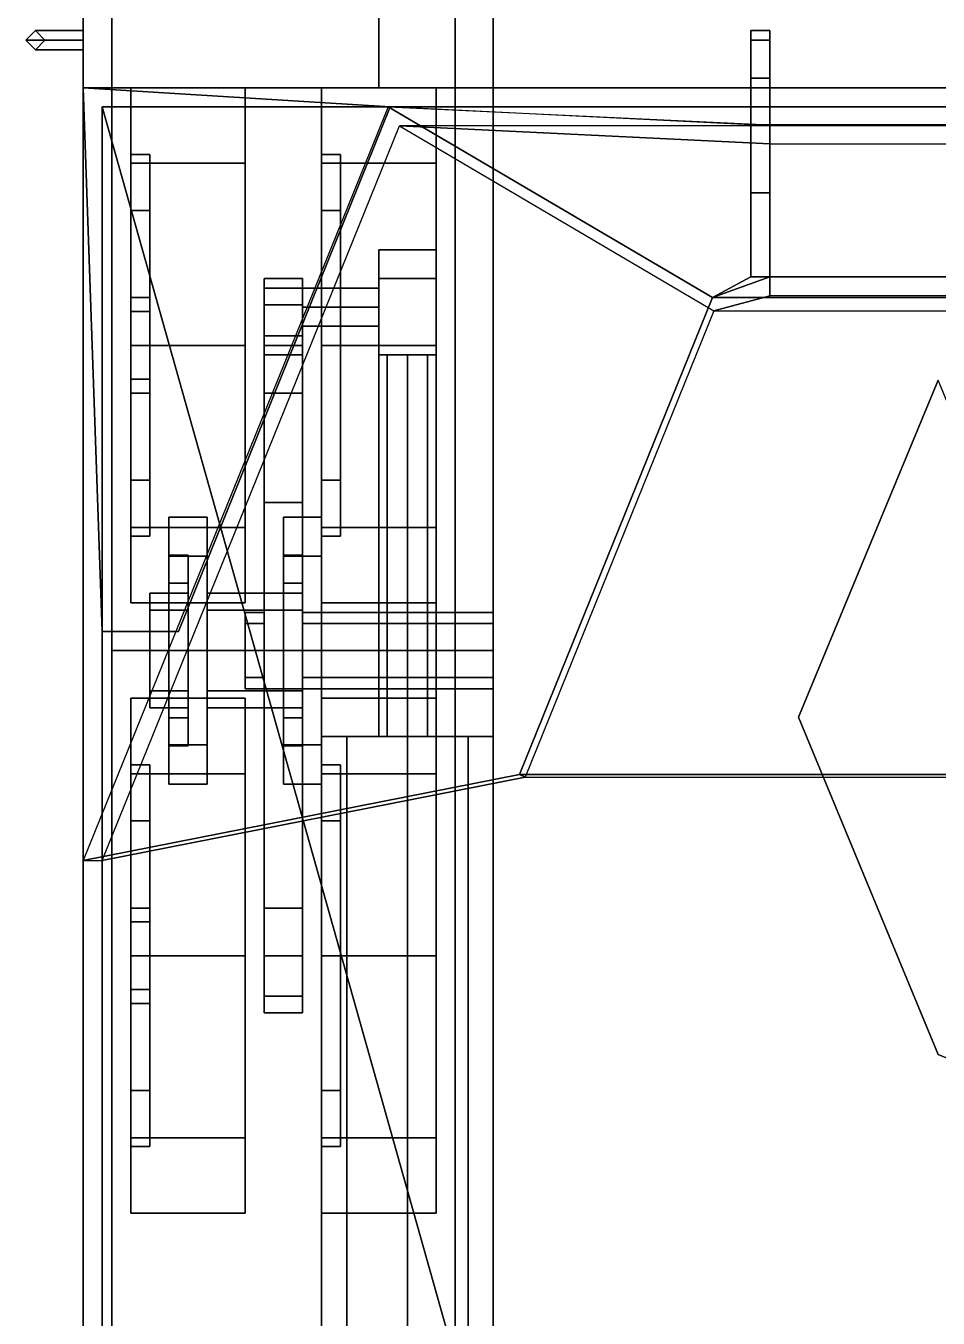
# Model space of a CAD drawing. Header units: millimetres. Extents: x -1.3 to 1.3, y -3.1 to 16.4.
# Drawn here: x -1.31 to -0.354, y -1.07 to 0.285 of the extents above; entities that cross this region are included whole.
import ezdxf

# ---------------------------------------------------------------- set-up
doc = ezdxf.new("R2010")
doc.units = ezdxf.units.MM
for name, color, linetype in [('fenders', 6, 'Continuous'), ('internals', 3, 'Continuous'), ('suspension', 5, 'Continuous'), ('tracks', 3, 'Continuous'), ('turret', 2, 'Continuous'), ('wheels', 2, 'Continuous')]:
    doc.layers.add(name, color=color, linetype=linetype)

msp = doc.modelspace()

# ---------------------------------------------------------------- linework, layer by layer
for points in [[(-0.82, 2.59, 0.45), (-0.82, -2.5, 0.45), (-0.82, 2.9449, 1.07), (-0.82, 3.07, 0.75)], [(-0.82, -2.5, 0.45), (-0.82, -2.5, 0.45), (-0.82, 0.22, 1.07), (-0.82, 2.9449, 1.07)], [(0.82, 2.59, 0.45), (0.82, -2.5, 0.45), (-0.82, -2.5, 0.45), (-0.82, 2.59, 0.45)], [(-0.94, 0.22, 2.24), (-0.94, 0.84, 2.24), (-0.94, 0.95, 1.63), (-0.94, 0.22, 1.12)], [(-0.94, 0.22, 1.07), (-0.94, 0.95, 1.63), (-0.94, 0.95, 1.07), (-0.94, 0.22, 1.07)], [(-0.94, 0.22, 1.12), (-0.94, 0.95, 1.63), (-0.94, 0.22, 1.07), (-0.94, 0.22, 1.12)], [(0.94, 0.22, 2.24), (0.94, 0.84, 2.24), (-0.94, 0.84, 2.24), (-0.94, 0.22, 2.24)], [(-1.31, 0.27, 2), (-1.3, 0.28, 1.99), (-1.3, 0.28, 1.82), (-1.31, 0.27, 1.81)], [(-1.25, 0.28, 1.82), (-1.25, 0.27, 1.81), (-1.31, 0.27, 1.81), (-1.3, 0.28, 1.82)], [(-1.25, 0.27, 2), (-1.25, 0.28, 1.99), (-1.3, 0.28, 1.99), (-1.31, 0.27, 2)], [(-1.3, 0.28, 1.99), (-1.29, 0.27, 1.98), (-1.29, 0.27, 1.83), (-1.3, 0.28, 1.82)], [(-1.25, 0.27, 1.83), (-1.25, 0.28, 1.82), (-1.3, 0.28, 1.82), (-1.29, 0.27, 1.83)], [(-1.25, 0.28, 1.99), (-1.25, 0.27, 1.98), (-1.29, 0.27, 1.98), (-1.3, 0.28, 1.99)], [(-1.3, 0.26, 1.99), (-1.31, 0.27, 2), (-1.31, 0.27, 1.81), (-1.3, 0.26, 1.82)], [(-1.25, 0.27, 1.81), (-1.25, 0.26, 1.82), (-1.3, 0.26, 1.82), (-1.31, 0.27, 1.81)], [(-1.25, 0.26, 1.99), (-1.25, 0.27, 2), (-1.31, 0.27, 2), (-1.3, 0.26, 1.99)], [(-1.29, 0.27, 1.98), (-1.3, 0.26, 1.99), (-1.3, 0.26, 1.82), (-1.29, 0.27, 1.83)], [(-1.25, 0.26, 1.82), (-1.25, 0.27, 1.83), (-1.29, 0.27, 1.83), (-1.3, 0.26, 1.82)], [(-1.25, 0.27, 1.98), (-1.25, 0.26, 1.99), (-1.3, 0.26, 1.99), (-1.29, 0.27, 1.98)], [(-1.25, 0.22, 2.24), (-0.94, 0.22, 2.24), (-0.94, 0.22, 1.12), (-1.25, 0.22, 1.12)], [(-1.25, -3.05, 1.72), (-1.25, -1.75, 1.72), (-1.25, 0.22, 1.12), (-1.25, -3.05, 1.12)], [(-1.25, -1.75, 2.24), (-1.25, 0.22, 2.24), (-1.25, 0.22, 1.12), (-1.25, -1.75, 1.72)], [(-0.82, -2.5, 0.45), (-0.82, -3.05, 1.01), (-0.82, 0.22, 1.12), (-0.82, 0.22, 1.07)], [(-0.82, -3.05, 1.01), (-0.82, -3.05, 1.12), (-0.82, 0.22, 1.12)]]:
    msp.add_3dface(points)
at = {"layer": 'fenders'}
for points in [[(-0.94, 0.22, 1.07), (-0.94, 0.95, 1.07), (-1.25, 3.03, 1.07), (-1.25, 0.22, 1.07)], [(-1.25, 0.22, 1.07), (-1.25, 3.03, 1.07), (-1.25, 3.03, 1.05), (-1.25, 0.22, 1.05)], [(-0.94, 0.22, 1.12), (-0.94, 0.22, 1.07), (-1.25, 0.22, 1.07), (-1.25, 0.22, 1.12)]]:
    msp.add_3dface(points, dxfattribs=at)
at = {"layer": 'internals'}
for points in [[(-1.25, 0.22, 2.24), (-1.25, -1.75, 2.24), (-1.23, -1.75, 2.24), (-1.23, -0.35, 2.24)], [(-1.25, 0.22, 2.24), (-1.23, -0.35, 2.24), (-1.15, -0.35, 2.24), (-0.9281, 0.2, 2.24)], [(-1.25, 0.22, 2.24), (-0.9281, 0.2, 2.24), (0.9281, 0.2, 2.24), (1.25, 0.22, 2.24)], [(1.23, 0.2, 1.13), (-1.23, 0.2, 1.13), (-0.63, -1.93, 1.13), (0.63, -1.93, 1.13)], [(1.23, 0.2, 2.22), (-1.23, 0.2, 2.22), (-1.23, 0.2, 1.13), (1.23, 0.2, 1.13)], [(-1.23, -1.93, 1.13), (-1.23, 0.2, 1.13), (-1.23, -1.75, 1.72), (-1.23, -1.93, 1.66)], [(-1.23, 0.2, 1.13), (-1.23, 0.2, 2.22), (-1.23, -0.35, 2.22), (-1.23, -1.75, 1.72)], [(-1.23, 0.2, 1.13), (-1.23, 0.2, 1.13), (-1.23, -1.93, 1.13), (-0.63, -1.93, 1.13)], [(-1.15, -0.35, 2.24), (-1.15, -0.35, 2.22), (-0.9281, 0.2, 2.22), (-0.9281, 0.2, 2.24)], [(-0.9281, 0.2, 2.24), (-0.9281, 0.2, 2.22), (0.9281, 0.2, 2.22), (0.9281, 0.2, 2.24)], [(-1.23, -1.75, 2.24), (-1.23, -1.75, 1.72), (-1.23, -0.35, 2.22), (-1.23, -0.35, 2.24)], [(-1.23, -0.35, 2.24), (-1.23, -0.35, 2.22), (-1.15, -0.35, 2.22), (-1.15, -0.35, 2.24)]]:
    msp.add_3dface(points, dxfattribs=at)
at = {"layer": 'suspension'}
for points in [[(-0.94, 0.05, 0.76), (-0.94, 0.02, 0.78), (-0.88, 0.02, 0.78), (-0.88, 0.05, 0.76)], [(-0.94, 0.05, 0.76), (-0.94, 0.05, 0.72), (-0.94, 0.02, 0.69), (-0.94, 0.02, 0.78)], [(-0.94, 0.05, 0.72), (-0.94, 0.05, 0.76), (-0.88, 0.05, 0.76), (-0.88, 0.05, 0.72)], [(-0.94, 0.02, 0.69), (-0.94, 0.05, 0.72), (-0.88, 0.05, 0.72), (-0.88, 0.02, 0.69)], [(-0.88, 0.02, 0.78), (-0.88, 0.02, 0.69), (-0.88, 0.05, 0.72), (-0.88, 0.05, 0.76)], [(-1.06, -0.41, 0.54), (-1.06, -0.06, 0.54), (-1.06, 0.02, 0.47), (-1.06, -0.2147, 0.47)], [(-1.06, 0.02, 0.77), (-1.06, 0.02, 0.47), (-1.06, -0.04, 0.69), (-1.06, -0.04, 0.77)], [(-1.06, 0.02, 0.47), (-1.06, 0.02, 0.77), (-1.02, 0.02, 0.77), (-1.02, 0.02, 0.47)], [(-1.06, -0.2147, 0.47), (-1.06, 0.02, 0.47), (-1.02, 0.02, 0.47), (-1.02, -0.2147, 0.47)], [(-1.06, 0.02, 0.77), (-1.06, -0.04, 0.77), (-1.02, -0.04, 0.77), (-1.02, 0.02, 0.77)], [(-1.02, -0.2147, 0.47), (-1.02, 0.02, 0.47), (-1.02, -0.06, 0.54), (-1.02, -0.41, 0.54)], [(-1.02, -0.06, 0.54), (-1.02, -0.06, 0.54), (-1.02, 0.02, 0.47), (-1.02, -0.04, 0.69)], [(-1.02, -0.04, 0.77), (-1.02, -0.04, 0.69), (-1.02, 0.02, 0.47), (-1.02, 0.02, 0.77)], [(-0.94, -0.05, 0.69), (-0.94, 0.02, 0.69), (-0.88, 0.02, 0.69), (-0.88, -0.05, 0.69)], [(-0.94, 0.02, 0.78), (-0.94, 0.02, 0.69), (-0.94, -0.05, 0.69), (-0.94, -0.05, 0.78)], [(-0.94, 0.02, 0.78), (-0.94, -0.05, 0.78), (-0.88, -0.05, 0.78), (-0.88, 0.02, 0.78)], [(-0.88, -0.05, 0.78), (-0.88, -0.05, 0.69), (-0.88, 0.02, 0.69), (-0.88, 0.02, 0.78)], [(-1.02, 0.01, 0.31), (-1.02, -0.0076, 0.2676), (-1.06, -0.0076, 0.2676), (-1.06, 0.01, 0.31)], [(-1.02, -0.0076, 0.3524), (-1.02, 0.01, 0.31), (-1.06, 0.01, 0.31), (-1.06, -0.0076, 0.3524)], [(-1.06, -0.0076, 0.3524), (-1.06, 0.01, 0.31), (-1.06, -0.0076, 0.2676), (-1.06, -0.05, 0.37)], [(-1.02, -0.05, 0.37), (-1.02, -0.0076, 0.2676), (-1.02, 0.01, 0.31), (-1.02, -0.0076, 0.3524)], [(-1.02, 0.01, 0.75), (-1.02, -0.01, 0.77), (-0.94, -0.01, 0.77), (-0.94, 0.01, 0.75)], [(-1.02, -0.01, 0.73), (-1.02, 0.01, 0.75), (-0.94, 0.01, 0.75), (-0.94, -0.01, 0.73)], [(-1.02, -0.0076, 0.2676), (-1.02, -0.05, 0.25), (-1.06, -0.05, 0.25), (-1.06, -0.0076, 0.2676)], [(-1.02, -0.05, 0.37), (-1.02, -0.0076, 0.3524), (-1.06, -0.0076, 0.3524), (-1.06, -0.05, 0.37)], [(-1.06, -0.0076, 0.2676), (-1.06, -0.05, 0.25), (-1.06, -0.1, 0.25), (-1.06, -0.05, 0.37)], [(-1.02, -0.05, 0.37), (-1.02, -0.1, 0.25), (-1.02, -0.05, 0.25), (-1.02, -0.0076, 0.2676)], [(-1.02, -0.01, 0.77), (-1.02, -0.03, 0.75), (-0.94, -0.03, 0.75), (-0.94, -0.01, 0.77)], [(-1.02, -0.03, 0.75), (-1.02, -0.01, 0.73), (-0.94, -0.01, 0.73), (-0.94, -0.03, 0.75)], [(-1.06, -0.04, 0.77), (-1.06, -0.04, 0.69), (-1.02, -0.04, 0.69), (-1.02, -0.04, 0.77)], [(-1.06, -0.04, 0.69), (-1.06, -0.06, 0.54), (-1.02, -0.06, 0.54), (-1.02, -0.04, 0.69)], [(-1.06, -0.2147, 0.47), (-1.06, -0.05, 0.37), (-1.06, -0.1, 0.25), (-1.06, -0.37, 0.39)], [(-1.02, -0.2147, 0.47), (-1.02, -0.05, 0.37), (-1.06, -0.05, 0.37), (-1.06, -0.2147, 0.47)], [(-1.02, -0.05, 0.25), (-1.02, -0.1, 0.25), (-1.06, -0.1, 0.25), (-1.06, -0.05, 0.25)], [(-1.02, -0.37, 0.39), (-1.02, -0.1, 0.25), (-1.02, -0.05, 0.37), (-1.02, -0.2147, 0.47)], [(-0.94, -0.06, 0.71), (-0.94, -0.05, 0.69), (-0.88, -0.05, 0.69), (-0.88, -0.06, 0.71)], [(-0.94, -0.05, 0.78), (-0.94, -0.06, 0.77), (-0.88, -0.06, 0.77), (-0.88, -0.05, 0.78)], [(-0.94, -0.05, 0.78), (-0.94, -0.05, 0.69), (-0.94, -0.06, 0.71), (-0.94, -0.06, 0.77)], [(-0.88, -0.06, 0.77), (-0.88, -0.06, 0.71), (-0.88, -0.05, 0.69), (-0.88, -0.05, 0.78)], [(-1.06, -0.06, 0.54), (-1.06, -0.41, 0.54), (-1.02, -0.41, 0.54), (-1.02, -0.06, 0.54)], [(-0.94, -0.06, 0.77), (-0.94, -0.06, 0.71), (-0.88, -0.06, 0.71), (-0.88, -0.06, 0.77)], [(-0.9312, -0.06, 0.7612), (-0.94, -0.06, 0.74), (-0.94, -0.46, 0.74), (-0.9312, -0.46, 0.7612)], [(-0.94, -0.06, 0.74), (-0.9312, -0.06, 0.7188), (-0.9312, -0.46, 0.7188), (-0.94, -0.46, 0.74)], [(-0.91, -0.06, 0.77), (-0.9312, -0.06, 0.7612), (-0.9312, -0.46, 0.7612), (-0.91, -0.46, 0.77)], [(-0.9312, -0.06, 0.7188), (-0.91, -0.06, 0.71), (-0.91, -0.46, 0.71), (-0.9312, -0.46, 0.7188)], [(-0.8888, -0.06, 0.7612), (-0.91, -0.06, 0.77), (-0.91, -0.46, 0.77), (-0.8888, -0.46, 0.7612)], [(-0.91, -0.06, 0.71), (-0.8888, -0.06, 0.7188), (-0.8888, -0.46, 0.7188), (-0.91, -0.46, 0.71)], [(-0.88, -0.06, 0.74), (-0.8888, -0.06, 0.7612), (-0.8888, -0.46, 0.7612), (-0.88, -0.46, 0.74)], [(-0.8888, -0.06, 0.7188), (-0.88, -0.06, 0.74), (-0.88, -0.46, 0.74), (-0.8888, -0.46, 0.7188)], [(-1.02, -0.1, 0.25), (-1.02, -0.37, 0.39), (-1.06, -0.37, 0.39), (-1.06, -0.1, 0.25)], [(-1.06, -0.41, 0.54), (-1.06, -0.2147, 0.47), (-1.06, -0.37, 0.39)], [(-1.02, -0.37, 0.39), (-1.02, -0.37, 0.39), (-1.02, -0.2147, 0.47), (-1.02, -0.41, 0.54)], [(-1.08, -0.37, 0.49), (-1.08, -0.3417, 0.4783), (-1.08, -0.33, 0.45), (-1.08, -0.3983, 0.4783)], [(-1.08, -0.3983, 0.4783), (-1.08, -0.33, 0.45), (-1.08, -0.3417, 0.4217), (-1.08, -0.41, 0.45)], [(-1.06, -0.33, 0.45), (-1.06, -0.3417, 0.4217), (-1.08, -0.3417, 0.4217), (-1.08, -0.33, 0.45)], [(-1.06, -0.3417, 0.4783), (-1.06, -0.33, 0.45), (-1.08, -0.33, 0.45), (-1.08, -0.3417, 0.4783)], [(-1.02, -0.33, 0.45), (-1.02, -0.3417, 0.4783), (-0.82, -0.3417, 0.4783), (-0.82, -0.33, 0.45)], [(-1.02, -0.3417, 0.4217), (-1.02, -0.33, 0.45), (-0.82, -0.33, 0.45), (-0.82, -0.3417, 0.4217)], [(-1.06, -0.37, 0.49), (-1.06, -0.3417, 0.4783), (-1.08, -0.3417, 0.4783), (-1.08, -0.37, 0.49)], [(-1.08, -0.41, 0.45), (-1.08, -0.3417, 0.4217), (-1.08, -0.37, 0.41), (-1.08, -0.3983, 0.4217)], [(-1.06, -0.3417, 0.4217), (-1.06, -0.37, 0.41), (-1.08, -0.37, 0.41), (-1.08, -0.3417, 0.4217)], [(-1.02, -0.3417, 0.4783), (-1.02, -0.37, 0.49), (-0.82, -0.37, 0.49), (-0.82, -0.3417, 0.4783)], [(-1.02, -0.37, 0.41), (-1.02, -0.3417, 0.4217), (-0.82, -0.3417, 0.4217), (-0.82, -0.37, 0.41)], [(-1.06, -0.3983, 0.4783), (-1.06, -0.37, 0.49), (-1.08, -0.37, 0.49), (-1.08, -0.3983, 0.4783)], [(-1.06, -0.37, 0.41), (-1.06, -0.3983, 0.4217), (-1.08, -0.3983, 0.4217), (-1.08, -0.37, 0.41)], [(-1.06, -0.37, 0.39), (-1.06, -0.64, 0.25), (-1.06, -0.69, 0.37), (-1.06, -0.41, 0.54)], [(-1.06, -0.64, 0.25), (-1.06, -0.37, 0.39), (-1.02, -0.37, 0.39), (-1.02, -0.64, 0.25)], [(-1.02, -0.41, 0.54), (-1.02, -0.69, 0.37), (-1.02, -0.64, 0.25), (-1.02, -0.37, 0.39)], [(-1.02, -0.37, 0.49), (-1.02, -0.3983, 0.4783), (-0.82, -0.3983, 0.4783), (-0.82, -0.37, 0.49)], [(-1.02, -0.3983, 0.4217), (-1.02, -0.37, 0.41), (-0.82, -0.37, 0.41), (-0.82, -0.3983, 0.4217)], [(-1.06, -0.3983, 0.4217), (-1.06, -0.41, 0.45), (-1.08, -0.41, 0.45), (-1.08, -0.3983, 0.4217)], [(-1.06, -0.41, 0.45), (-1.06, -0.3983, 0.4783), (-1.08, -0.3983, 0.4783), (-1.08, -0.41, 0.45)], [(-1.02, -0.3983, 0.4783), (-1.02, -0.41, 0.45), (-0.82, -0.41, 0.45), (-0.82, -0.3983, 0.4783)], [(-1.02, -0.41, 0.45), (-1.02, -0.3983, 0.4217), (-0.82, -0.3983, 0.4217), (-0.82, -0.41, 0.45)], [(-1.06, -0.41, 0.54), (-1.06, -0.69, 0.37), (-1.02, -0.69, 0.37), (-1.02, -0.41, 0.54)], [(-1, -0.46, 0.74), (-0.9736, -0.46, 0.6764), (-0.9736, -1.57, 0.6764), (-1, -1.57, 0.74)], [(-0.9736, -0.46, 0.8036), (-1, -0.46, 0.74), (-1, -1.57, 0.74), (-0.9736, -1.57, 0.8036)], [(-1, -0.46, 0.74), (-0.94, -0.46, 0.74), (-0.9312, -0.46, 0.7188), (-0.9736, -0.46, 0.6764)], [(-0.9736, -0.46, 0.8036), (-0.9312, -0.46, 0.7612), (-0.94, -0.46, 0.74), (-1, -0.46, 0.74)], [(-0.9736, -0.46, 0.6764), (-0.91, -0.46, 0.65), (-0.91, -1.57, 0.65), (-0.9736, -1.57, 0.6764)], [(-0.91, -0.46, 0.83), (-0.9736, -0.46, 0.8036), (-0.9736, -1.57, 0.8036), (-0.91, -1.57, 0.83)], [(-0.9736, -0.46, 0.6764), (-0.9312, -0.46, 0.7188), (-0.91, -0.46, 0.71), (-0.91, -0.46, 0.65)], [(-0.91, -0.46, 0.83), (-0.91, -0.46, 0.77), (-0.9312, -0.46, 0.7612), (-0.9736, -0.46, 0.8036)], [(-0.91, -0.46, 0.65), (-0.8464, -0.46, 0.6764), (-0.8464, -1.57, 0.6764), (-0.91, -1.57, 0.65)], [(-0.8464, -0.46, 0.8036), (-0.91, -0.46, 0.83), (-0.91, -1.57, 0.83), (-0.8464, -1.57, 0.8036)], [(-0.8464, -0.46, 0.8036), (-0.8888, -0.46, 0.7612), (-0.91, -0.46, 0.77), (-0.91, -0.46, 0.83)], [(-0.91, -0.46, 0.65), (-0.91, -0.46, 0.71), (-0.8888, -0.46, 0.7188), (-0.8464, -0.46, 0.6764)], [(-0.82, -0.46, 0.74), (-0.88, -0.46, 0.74), (-0.8888, -0.46, 0.7612), (-0.8464, -0.46, 0.8036)], [(-0.8464, -0.46, 0.6764), (-0.8888, -0.46, 0.7188), (-0.88, -0.46, 0.74), (-0.82, -0.46, 0.74)], [(-0.8464, -0.46, 0.6764), (-0.82, -0.46, 0.74), (-0.82, -1.57, 0.74), (-0.8464, -1.57, 0.6764)], [(-0.82, -0.46, 0.74), (-0.8464, -0.46, 0.8036), (-0.8464, -1.57, 0.8036), (-0.82, -1.57, 0.74)], [(-1.06, -0.69, 0.37), (-1.06, -0.64, 0.25), (-1.06, -0.69, 0.25), (-1.06, -0.7324, 0.2676)], [(-1.06, -0.69, 0.25), (-1.06, -0.64, 0.25), (-1.02, -0.64, 0.25), (-1.02, -0.69, 0.25)], [(-1.02, -0.7324, 0.2676), (-1.02, -0.69, 0.25), (-1.02, -0.64, 0.25), (-1.02, -0.69, 0.37)], [(-1.06, -0.69, 0.37), (-1.06, -0.7324, 0.2676), (-1.06, -0.75, 0.31), (-1.06, -0.7324, 0.3524)], [(-1.06, -0.69, 0.37), (-1.06, -0.7324, 0.3524), (-1.02, -0.7324, 0.3524), (-1.02, -0.69, 0.37)], [(-1.06, -0.7324, 0.2676), (-1.06, -0.69, 0.25), (-1.02, -0.69, 0.25), (-1.02, -0.7324, 0.2676)], [(-1.02, -0.7324, 0.3524), (-1.02, -0.75, 0.31), (-1.02, -0.7324, 0.2676), (-1.02, -0.69, 0.37)], [(-1.06, -0.7324, 0.3524), (-1.06, -0.75, 0.31), (-1.02, -0.75, 0.31), (-1.02, -0.7324, 0.3524)], [(-1.06, -0.75, 0.31), (-1.06, -0.7324, 0.2676), (-1.02, -0.7324, 0.2676), (-1.02, -0.75, 0.31)]]:
    msp.add_3dface(points, dxfattribs=at)
at = {"layer": 'tracks'}
for points in [[(-1.22, 2.1), (-1.22, -2.08), (-1.22, -2.04, 0.05), (-1.22, 2.07, 0.05)], [(-0.86, -2.04, 0.05), (-0.86, -2.08), (-0.86, 2.1), (-0.86, 2.07, 0.05)], [(-1.22, 2.07, 0.05), (-1.22, -2.04, 0.05), (-0.86, -2.04, 0.05), (-0.86, 2.07, 0.05)], [(-1.22, -0.37, 0.94), (-1.22, 1.66, 0.97), (-0.86, 1.66, 0.97), (-0.86, -0.37, 0.94)], [(-1.22, -0.37, 1.02), (-1.22, 1.66, 1.05), (-1.22, 1.66, 0.97), (-1.22, -0.37, 0.94)], [(-0.86, -0.37, 1.02), (-0.86, 1.66, 1.05), (-1.22, 1.66, 1.05), (-1.22, -0.37, 1.02)], [(-0.86, 1.66, 0.97), (-0.86, 1.66, 1.05), (-0.86, -0.37, 1.02), (-0.86, -0.37, 0.94)], [(-1.22, -1.68, 0.91), (-1.22, -0.37, 0.94), (-0.86, -0.37, 0.94), (-0.86, -1.68, 0.91)], [(-1.22, -1.68, 0.99), (-1.22, -0.37, 1.02), (-1.22, -0.37, 0.94), (-1.22, -1.68, 0.91)], [(-0.86, -1.68, 0.99), (-0.86, -0.37, 1.02), (-1.22, -0.37, 1.02), (-1.22, -1.68, 0.99)], [(-0.86, -0.37, 0.94), (-0.86, -0.37, 1.02), (-0.86, -1.68, 0.99), (-0.86, -1.68, 0.91)]]:
    msp.add_3dface(points, dxfattribs=at)
at = {"layer": 'turret'}
for points in [[(-0.55, 0.11, 2.76), (-0.55, 0.23, 2.63), (-0.55, 0.28, 2.48), (-0.55, 0.27, 2.41)], [(-0.55, 0.28, 2.48), (-0.53, 0.28, 2.48), (-0.53, 0.27, 2.41), (-0.55, 0.27, 2.41)], [(-0.55, 0.23, 2.63), (-0.53, 0.23, 2.63), (-0.53, 0.28, 2.48), (-0.55, 0.28, 2.48)], [(-0.53, 0.23, 2.63), (-0.53, 0.11, 2.76), (-0.53, 0.27, 2.41), (-0.53, 0.28, 2.48)], [(-0.55, 0.23, 2.34), (-0.55, 0.0219, 2.8187), (-0.55, 0.11, 2.76), (-0.55, 0.27, 2.41)], [(-0.55, 0.27, 2.41), (-0.53, 0.27, 2.41), (-0.53, 0.23, 2.34), (-0.55, 0.23, 2.34)], [(-0.53, 0.11, 2.76), (-0.53, 0.0219, 2.8187), (-0.53, 0.23, 2.34), (-0.53, 0.27, 2.41)], [(-0.55, 0.0219, 2.8187), (-0.55, 0.23, 2.34), (-0.55, 0.1812, 2.301), (-0.55, 0.0219, 2.8187)], [(-0.55, 0.23, 2.34), (-0.53, 0.23, 2.34), (-0.53, 0.1812, 2.301), (-0.55, 0.1812, 2.301)], [(-0.55, 0.11, 2.76), (-0.53, 0.11, 2.76), (-0.53, 0.23, 2.63), (-0.55, 0.23, 2.63)], [(-0.53, 0.0219, 2.8187), (-0.53, 0.0219, 2.8187), (-0.53, 0.1812, 2.301), (-0.53, 0.23, 2.34)], [(-0.7925, -0.4999, 2.89), (-0.59, 0, 2.89), (-0.93, 0.2, 2.24), (-1.25, -0.59, 2.24)], [(-0.53, 0.1812, 2.301), (0.53, 0.1812, 2.301), (0.93, 0.2, 2.24), (-0.93, 0.2, 2.24)], [(-0.59, 0, 2.89), (-0.55, 0.0219, 2.8187), (-0.55, 0.1812, 2.301), (-0.93, 0.2, 2.24)], [(-0.5886, -0.0138, 2.87), (-0.7866, -0.5027, 2.87), (-1.23, -0.59, 2.24), (-0.9181, 0.18, 2.24)], [(-0.53, 0.1612, 2.301), (0.53, 0.1612, 2.301), (0.9181, 0.18, 2.24), (-0.9181, 0.18, 2.24)], [(-0.5886, -0.0138, 2.87), (-0.53, 0.0019, 2.8187), (-0.53, 0.1612, 2.301), (-0.9181, 0.18, 2.24)], [(-0.53, 0.1812, 2.301), (-0.53, 0.0219, 2.8187), (-0.53, 0.0019, 2.8187), (-0.53, 0.1612, 2.301)], [(0.53, 0.1812, 2.301), (-0.53, 0.1812, 2.301), (-0.53, 0.1612, 2.301), (0.53, 0.1612, 2.301)], [(-0.55, 0.0219, 2.8187), (-0.53, 0.0219, 2.8187), (-0.53, 0.11, 2.76), (-0.55, 0.11, 2.76)], [(-0.59, 0, 2.89), (0.59, 0, 2.89), (0.53, 0.0219, 2.8187), (-0.53, 0.0219, 2.8187)], [(-0.59, 0, 2.89), (-0.59, 0, 2.89), (-0.53, 0.0219, 2.8187), (-0.55, 0.0219, 2.8187)], [(-0.53, 0.0219, 2.8187), (0.53, 0.0219, 2.8187), (0.53, 0.0019, 2.8187), (-0.53, 0.0019, 2.8187)], [(-0.7925, -0.4999, 2.89), (0.7925, -0.4999, 2.89), (0.59, 0, 2.89), (-0.59, 0, 2.89)], [(-0.5886, -0.0138, 2.87), (0.5886, -0.0138, 2.87), (0.53, 0.0019, 2.8187), (-0.53, 0.0019, 2.8187)], [(-0.3536, -0.0864, 1.13), (-0.5, -0.44, 1.13), (-0.5, -0.44, 1.17), (-0.3536, -0.0864, 1.17)], [(-0.5, -0.44, 1.17), (-0.3536, -0.7936, 1.17), (0, -0.94, 1.17), (-0.3536, -0.0864, 1.17)], [(-0.5, -0.44, 1.13), (-0.3536, -0.7936, 1.13), (-0.3536, -0.7936, 1.17), (-0.5, -0.44, 1.17)], [(-0.7866, -0.5027, 2.87), (-0.7925, -0.4999, 2.89), (-1.25, -0.59, 2.24), (-1.23, -0.59, 2.24)], [(-0.7866, -0.5027, 2.87), (0.7866, -0.5027, 2.87), (0.7925, -0.4999, 2.89), (-0.7925, -0.4999, 2.89)], [(-0.3536, -0.7936, 1.13), (0, -0.94, 1.13), (0, -0.94, 1.17), (-0.3536, -0.7936, 1.17)]]:
    msp.add_3dface(points, dxfattribs=at)
at = {"layer": 'wheels'}
for points in [[(-1.2, 0.1409, 0.5009), (-1.2, 0.22, 0.31), (-1.2, 0.15, 0.31), (-1.2, 0.0914, 0.4514)], [(-1.08, 0.1409, 0.5009), (-1.08, 0.22, 0.31), (-1.2, 0.22, 0.31), (-1.2, 0.1409, 0.5009)], [(-1.2, 0.22, 0.31), (-1.2, 0.1409, 0.1191), (-1.2, 0.0914, 0.1686), (-1.2, 0.15, 0.31)], [(-1.08, 0.22, 0.31), (-1.08, 0.1409, 0.1191), (-1.2, 0.1409, 0.1191), (-1.2, 0.22, 0.31)], [(-0.88, 0.1409, 0.5009), (-0.88, 0.22, 0.31), (-1, 0.22, 0.31), (-1, 0.1409, 0.5009)], [(-1, 0.1409, 0.5009), (-1, 0.22, 0.31), (-1, 0.15, 0.31), (-1, 0.0914, 0.4514)], [(-0.88, 0.22, 0.31), (-0.88, 0.1409, 0.1191), (-1, 0.1409, 0.1191), (-1, 0.22, 0.31)], [(-1, 0.22, 0.31), (-1, 0.1409, 0.1191), (-1, 0.0914, 0.1686), (-1, 0.15, 0.31)], [(-1.18, 0.0914, 0.1686), (-1.18, 0.15, 0.31), (-1.2, 0.15, 0.31), (-1.2, 0.0914, 0.1686)], [(-1.18, 0.15, 0.31), (-1.18, 0.0914, 0.4514), (-1.2, 0.0914, 0.4514), (-1.2, 0.15, 0.31)], [(-1.18, 0.15, 0.31), (-1.18, 0.0914, 0.1686), (-1.18, -0.0146, 0.2746), (-1.18, 0, 0.31)], [(-1.18, 0.0914, 0.4514), (-1.18, 0.15, 0.31), (-1.18, 0, 0.31), (-1.18, -0.0146, 0.3454)], [(-0.98, 0.15, 0.31), (-0.98, 0.0914, 0.4514), (-1, 0.0914, 0.4514), (-1, 0.15, 0.31)], [(-0.98, 0.0914, 0.1686), (-0.98, 0.15, 0.31), (-1, 0.15, 0.31), (-1, 0.0914, 0.1686)], [(-0.98, 0.0914, 0.4514), (-0.98, 0.15, 0.31), (-0.98, 0, 0.31), (-0.98, -0.0146, 0.3454)], [(-0.98, 0.15, 0.31), (-0.98, 0.0914, 0.1686), (-0.98, -0.0146, 0.2746), (-0.98, 0, 0.31)], [(-1.2, 0.1409, 0.1191), (-1.2, -0.05, 0.04), (-1.2, -0.05, 0.11), (-1.2, 0.0914, 0.1686)], [(-1.08, 0.1409, 0.1191), (-1.08, -0.05, 0.04), (-1.2, -0.05, 0.04), (-1.2, 0.1409, 0.1191)], [(-1.2, -0.05, 0.58), (-1.2, 0.1409, 0.5009), (-1.2, 0.0914, 0.4514), (-1.2, -0.05, 0.51)], [(-1.08, -0.05, 0.58), (-1.08, 0.1409, 0.5009), (-1.2, 0.1409, 0.5009), (-1.2, -0.05, 0.58)], [(-0.88, 0.1409, 0.1191), (-0.88, -0.05, 0.04), (-1, -0.05, 0.04), (-1, 0.1409, 0.1191)], [(-1, 0.1409, 0.1191), (-1, -0.05, 0.04), (-1, -0.05, 0.11), (-1, 0.0914, 0.1686)], [(-1, -0.05, 0.58), (-1, 0.1409, 0.5009), (-1, 0.0914, 0.4514), (-1, -0.05, 0.51)], [(-0.88, -0.05, 0.58), (-0.88, 0.1409, 0.5009), (-1, 0.1409, 0.5009), (-1, -0.05, 0.58)], [(-1.18, 0.0914, 0.4514), (-1.18, -0.05, 0.51), (-1.2, -0.05, 0.51), (-1.2, 0.0914, 0.4514)], [(-1.18, -0.05, 0.11), (-1.18, 0.0914, 0.1686), (-1.2, 0.0914, 0.1686), (-1.2, -0.05, 0.11)], [(-1.18, -0.05, 0.51), (-1.18, 0.0914, 0.4514), (-1.18, -0.0146, 0.3454), (-1.18, -0.05, 0.36)], [(-1.18, 0.0914, 0.1686), (-1.18, -0.05, 0.11), (-1.18, -0.05, 0.26), (-1.18, -0.0146, 0.2746)], [(-0.98, 0.0914, 0.4514), (-0.98, -0.05, 0.51), (-1, -0.05, 0.51), (-1, 0.0914, 0.4514)], [(-0.98, -0.05, 0.11), (-0.98, 0.0914, 0.1686), (-1, 0.0914, 0.1686), (-1, -0.05, 0.11)], [(-0.98, -0.05, 0.51), (-0.98, 0.0914, 0.4514), (-0.98, -0.0146, 0.3454), (-0.98, -0.05, 0.36)], [(-0.98, 0.0914, 0.1686), (-0.98, -0.05, 0.11), (-0.98, -0.05, 0.26), (-0.98, -0.0146, 0.2746)], [(-1.2, 0, 0.31), (-1.2, -0.0854, 0.3454), (-1.2, -0.05, 0.36), (-1.2, -0.0146, 0.3454)], [(-1.18, 0, 0.31), (-1.18, -0.0146, 0.2746), (-1.2, -0.0146, 0.2746), (-1.2, 0, 0.31)], [(-1.18, -0.0146, 0.3454), (-1.18, 0, 0.31), (-1.2, 0, 0.31), (-1.2, -0.0146, 0.3454)], [(-1.2, -0.0146, 0.2746), (-1.2, -0.1, 0.31), (-1.2, -0.0854, 0.3454), (-1.2, 0, 0.31)], [(-1.18, -0.0146, 0.2746), (-1.18, -0.05, 0.26), (-1.2, -0.05, 0.26), (-1.2, -0.0146, 0.2746)], [(-1.18, -0.05, 0.36), (-1.18, -0.0146, 0.3454), (-1.2, -0.0146, 0.3454), (-1.2, -0.05, 0.36)], [(-1.2, -0.05, 0.26), (-1.2, -0.0854, 0.2746), (-1.2, -0.1, 0.31), (-1.2, -0.0146, 0.2746)], [(-1.2, -0.05, 0.04), (-1.2, -0.2409, 0.1191), (-1.2, -0.1914, 0.1686), (-1.2, -0.05, 0.11)], [(-1.08, -0.05, 0.04), (-1.08, -0.2409, 0.1191), (-1.2, -0.2409, 0.1191), (-1.2, -0.05, 0.04)], [(-1.2, -0.2409, 0.5009), (-1.2, -0.05, 0.58), (-1.2, -0.05, 0.51), (-1.2, -0.1914, 0.4514)], [(-1.18, -0.05, 0.51), (-1.18, -0.1914, 0.4514), (-1.2, -0.1914, 0.4514), (-1.2, -0.05, 0.51)], [(-1.18, -0.1914, 0.1686), (-1.18, -0.05, 0.11), (-1.2, -0.05, 0.11), (-1.2, -0.1914, 0.1686)], [(-1.18, -0.05, 0.26), (-1.18, -0.0854, 0.2746), (-1.2, -0.0854, 0.2746), (-1.2, -0.05, 0.26)], [(-1.18, -0.0854, 0.3454), (-1.18, -0.05, 0.36), (-1.2, -0.05, 0.36), (-1.2, -0.0854, 0.3454)], [(-1.08, -0.2409, 0.5009), (-1.08, -0.05, 0.58), (-1.2, -0.05, 0.58), (-1.2, -0.2409, 0.5009)], [(-1.18, -0.1914, 0.4514), (-1.18, -0.05, 0.51), (-1.18, -0.05, 0.36), (-1.18, -0.0854, 0.3454)], [(-1.18, -0.05, 0.11), (-1.18, -0.1914, 0.1686), (-1.18, -0.0854, 0.2746), (-1.18, -0.05, 0.26)], [(-0.88, -0.05, 0.04), (-0.88, -0.2409, 0.1191), (-1, -0.2409, 0.1191), (-1, -0.05, 0.04)], [(-1, -0.05, 0.04), (-1, -0.2409, 0.1191), (-1, -0.1914, 0.1686), (-1, -0.05, 0.11)], [(-0.98, -0.05, 0.51), (-0.98, -0.1914, 0.4514), (-1, -0.1914, 0.4514), (-1, -0.05, 0.51)], [(-1, -0.2409, 0.5009), (-1, -0.05, 0.58), (-1, -0.05, 0.51), (-1, -0.1914, 0.4514)], [(-0.98, -0.1914, 0.1686), (-0.98, -0.05, 0.11), (-1, -0.05, 0.11), (-1, -0.1914, 0.1686)], [(-0.88, -0.2409, 0.5009), (-0.88, -0.05, 0.58), (-1, -0.05, 0.58), (-1, -0.2409, 0.5009)], [(-0.98, -0.1914, 0.4514), (-0.98, -0.05, 0.51), (-0.98, -0.05, 0.36), (-0.98, -0.0854, 0.3454)], [(-0.98, -0.05, 0.11), (-0.98, -0.1914, 0.1686), (-0.98, -0.0854, 0.2746), (-0.98, -0.05, 0.26)], [(-1.18, -0.0854, 0.2746), (-1.18, -0.1, 0.31), (-1.2, -0.1, 0.31), (-1.2, -0.0854, 0.2746)], [(-1.18, -0.1, 0.31), (-1.18, -0.0854, 0.3454), (-1.2, -0.0854, 0.3454), (-1.2, -0.1, 0.31)], [(-1.18, -0.25, 0.31), (-1.18, -0.1914, 0.4514), (-1.18, -0.0854, 0.3454), (-1.18, -0.1, 0.31)], [(-1.18, -0.1914, 0.1686), (-1.18, -0.25, 0.31), (-1.18, -0.1, 0.31), (-1.18, -0.0854, 0.2746)], [(-0.98, -0.1914, 0.1686), (-0.98, -0.25, 0.31), (-0.98, -0.1, 0.31), (-0.98, -0.0854, 0.2746)], [(-0.98, -0.25, 0.31), (-0.98, -0.1914, 0.4514), (-0.98, -0.0854, 0.3454), (-0.98, -0.1, 0.31)], [(-1.2, -0.32, 0.31), (-1.2, -0.2409, 0.5009), (-1.2, -0.1914, 0.4514), (-1.2, -0.25, 0.31)], [(-1.2, -0.2409, 0.1191), (-1.2, -0.32, 0.31), (-1.2, -0.25, 0.31), (-1.2, -0.1914, 0.1686)], [(-1.18, -0.25, 0.31), (-1.18, -0.1914, 0.1686), (-1.2, -0.1914, 0.1686), (-1.2, -0.25, 0.31)], [(-1.18, -0.1914, 0.4514), (-1.18, -0.25, 0.31), (-1.2, -0.25, 0.31), (-1.2, -0.1914, 0.4514)], [(-1, -0.32, 0.31), (-1, -0.2409, 0.5009), (-1, -0.1914, 0.4514), (-1, -0.25, 0.31)], [(-0.98, -0.1914, 0.4514), (-0.98, -0.25, 0.31), (-1, -0.25, 0.31), (-1, -0.1914, 0.4514)], [(-0.98, -0.25, 0.31), (-0.98, -0.1914, 0.1686), (-1, -0.1914, 0.1686), (-1, -0.25, 0.31)], [(-1, -0.2409, 0.1191), (-1, -0.32, 0.31), (-1, -0.25, 0.31), (-1, -0.1914, 0.1686)], [(-1.12, -0.271, 0.899), (-1.12, -0.23, 0.8), (-1.16, -0.23, 0.8), (-1.16, -0.271, 0.899)], [(-1.16, -0.271, 0.899), (-1.16, -0.23, 0.8), (-1.16, -0.27, 0.8), (-1.16, -0.2993, 0.8707)], [(-1.12, -0.23, 0.8), (-1.12, -0.271, 0.701), (-1.16, -0.271, 0.701), (-1.16, -0.23, 0.8)], [(-1.16, -0.23, 0.8), (-1.16, -0.271, 0.701), (-1.16, -0.2993, 0.7293), (-1.16, -0.27, 0.8)], [(-1, -0.271, 0.899), (-1, -0.23, 0.8), (-1.04, -0.23, 0.8), (-1.04, -0.271, 0.899)], [(-1.04, -0.271, 0.899), (-1.04, -0.23, 0.8), (-1.04, -0.27, 0.8), (-1.04, -0.2993, 0.8707)], [(-1, -0.23, 0.8), (-1, -0.271, 0.701), (-1.04, -0.271, 0.701), (-1.04, -0.23, 0.8)], [(-1.04, -0.23, 0.8), (-1.04, -0.271, 0.701), (-1.04, -0.2993, 0.7293), (-1.04, -0.27, 0.8)], [(-1.08, -0.32, 0.31), (-1.08, -0.2409, 0.5009), (-1.2, -0.2409, 0.5009), (-1.2, -0.32, 0.31)], [(-1.08, -0.2409, 0.1191), (-1.08, -0.32, 0.31), (-1.2, -0.32, 0.31), (-1.2, -0.2409, 0.1191)], [(-0.88, -0.32, 0.31), (-0.88, -0.2409, 0.5009), (-1, -0.2409, 0.5009), (-1, -0.32, 0.31)], [(-0.88, -0.2409, 0.1191), (-0.88, -0.32, 0.31), (-1, -0.32, 0.31), (-1, -0.2409, 0.1191)], [(-1.14, -0.27, 0.8), (-1.14, -0.2993, 0.8707), (-1.16, -0.2993, 0.8707), (-1.16, -0.27, 0.8)], [(-1.14, -0.2993, 0.7293), (-1.14, -0.27, 0.8), (-1.16, -0.27, 0.8), (-1.16, -0.2993, 0.7293)], [(-1.14, -0.2993, 0.8707), (-1.14, -0.27, 0.8), (-1.14, -0.31, 0.8), (-1.14, -0.3276, 0.8424)], [(-1.14, -0.27, 0.8), (-1.14, -0.2993, 0.7293), (-1.14, -0.3276, 0.7576), (-1.14, -0.31, 0.8)], [(-1.02, -0.27, 0.8), (-1.02, -0.2993, 0.8707), (-1.04, -0.2993, 0.8707), (-1.04, -0.27, 0.8)], [(-1.02, -0.2993, 0.7293), (-1.02, -0.27, 0.8), (-1.04, -0.27, 0.8), (-1.04, -0.2993, 0.7293)], [(-1.02, -0.2993, 0.8707), (-1.02, -0.27, 0.8), (-1.02, -0.31, 0.8), (-1.02, -0.3276, 0.8424)], [(-1.02, -0.27, 0.8), (-1.02, -0.2993, 0.7293), (-1.02, -0.3276, 0.7576), (-1.02, -0.31, 0.8)], [(-1.16, -0.37, 0.94), (-1.16, -0.271, 0.899), (-1.16, -0.2993, 0.8707), (-1.16, -0.37, 0.9)], [(-1.12, -0.271, 0.701), (-1.12, -0.37, 0.66), (-1.16, -0.37, 0.66), (-1.16, -0.271, 0.701)], [(-1.16, -0.271, 0.701), (-1.16, -0.37, 0.66), (-1.16, -0.37, 0.7), (-1.16, -0.2993, 0.7293)], [(-1.12, -0.37, 0.94), (-1.12, -0.271, 0.899), (-1.16, -0.271, 0.899), (-1.16, -0.37, 0.94)], [(-1.04, -0.37, 0.94), (-1.04, -0.271, 0.899), (-1.04, -0.2993, 0.8707), (-1.04, -0.37, 0.9)], [(-1, -0.271, 0.701), (-1, -0.37, 0.66), (-1.04, -0.37, 0.66), (-1.04, -0.271, 0.701)], [(-1.04, -0.271, 0.701), (-1.04, -0.37, 0.66), (-1.04, -0.37, 0.7), (-1.04, -0.2993, 0.7293)], [(-1, -0.37, 0.94), (-1, -0.271, 0.899), (-1.04, -0.271, 0.899), (-1.04, -0.37, 0.94)], [(-1.14, -0.3276, 0.8424), (-1.14, -0.31, 0.8), (-1.18, -0.31, 0.8), (-1.18, -0.3276, 0.8424)], [(-1.14, -0.31, 0.8), (-1.14, -0.3276, 0.7576), (-1.18, -0.3276, 0.7576), (-1.18, -0.31, 0.8)], [(-1.18, -0.37, 0.86), (-1.18, -0.3276, 0.8424), (-1.18, -0.31, 0.8), (-1.18, -0.4124, 0.8424)], [(-1.18, -0.4124, 0.8424), (-1.18, -0.31, 0.8), (-1.18, -0.3276, 0.7576), (-1.18, -0.43, 0.8)], [(-1.14, -0.2993, 0.8707), (-1.14, -0.37, 0.9), (-1.16, -0.37, 0.9), (-1.16, -0.2993, 0.8707)], [(-1.14, -0.37, 0.7), (-1.14, -0.2993, 0.7293), (-1.16, -0.2993, 0.7293), (-1.16, -0.37, 0.7)], [(-1.14, -0.37, 0.9), (-1.14, -0.2993, 0.8707), (-1.14, -0.3276, 0.8424), (-1.14, -0.37, 0.86)], [(-1.14, -0.2993, 0.7293), (-1.14, -0.37, 0.7), (-1.14, -0.37, 0.74), (-1.14, -0.3276, 0.7576)], [(-1.12, -0.4124, 0.8424), (-1.12, -0.31, 0.8), (-1.12, -0.3276, 0.7576), (-1.12, -0.43, 0.8)], [(-1.12, -0.37, 0.86), (-1.12, -0.3276, 0.8424), (-1.12, -0.31, 0.8), (-1.12, -0.4124, 0.8424)], [(-1.02, -0.3276, 0.8424), (-1.02, -0.31, 0.8), (-1.12, -0.31, 0.8), (-1.12, -0.3276, 0.8424)], [(-1.02, -0.31, 0.8), (-1.02, -0.3276, 0.7576), (-1.12, -0.3276, 0.7576), (-1.12, -0.31, 0.8)], [(-1.02, -0.2993, 0.8707), (-1.02, -0.37, 0.9), (-1.04, -0.37, 0.9), (-1.04, -0.2993, 0.8707)], [(-1.02, -0.37, 0.7), (-1.02, -0.2993, 0.7293), (-1.04, -0.2993, 0.7293), (-1.04, -0.37, 0.7)], [(-1.02, -0.37, 0.9), (-1.02, -0.2993, 0.8707), (-1.02, -0.3276, 0.8424), (-1.02, -0.37, 0.86)], [(-1.02, -0.2993, 0.7293), (-1.02, -0.37, 0.7), (-1.02, -0.37, 0.74), (-1.02, -0.3276, 0.7576)], [(-1.14, -0.37, 0.86), (-1.14, -0.3276, 0.8424), (-1.18, -0.3276, 0.8424), (-1.18, -0.37, 0.86)], [(-1.14, -0.3276, 0.7576), (-1.14, -0.37, 0.74), (-1.18, -0.37, 0.74), (-1.18, -0.3276, 0.7576)], [(-1.18, -0.43, 0.8), (-1.18, -0.3276, 0.7576), (-1.18, -0.37, 0.74), (-1.18, -0.4124, 0.7576)], [(-1.12, -0.43, 0.8), (-1.12, -0.3276, 0.7576), (-1.12, -0.37, 0.74), (-1.12, -0.4124, 0.7576)], [(-1.02, -0.37, 0.86), (-1.02, -0.3276, 0.8424), (-1.12, -0.3276, 0.8424), (-1.12, -0.37, 0.86)], [(-1.02, -0.3276, 0.7576), (-1.02, -0.37, 0.74), (-1.12, -0.37, 0.74), (-1.12, -0.3276, 0.7576)], [(-1.14, -0.4124, 0.8424), (-1.14, -0.37, 0.86), (-1.18, -0.37, 0.86), (-1.18, -0.4124, 0.8424)], [(-1.14, -0.37, 0.74), (-1.14, -0.4124, 0.7576), (-1.18, -0.4124, 0.7576), (-1.18, -0.37, 0.74)], [(-1.14, -0.37, 0.9), (-1.14, -0.4407, 0.8707), (-1.16, -0.4407, 0.8707), (-1.16, -0.37, 0.9)], [(-1.16, -0.469, 0.899), (-1.16, -0.37, 0.94), (-1.16, -0.37, 0.9), (-1.16, -0.4407, 0.8707)], [(-1.14, -0.4407, 0.7293), (-1.14, -0.37, 0.7), (-1.16, -0.37, 0.7), (-1.16, -0.4407, 0.7293)], [(-1.12, -0.37, 0.66), (-1.12, -0.469, 0.701), (-1.16, -0.469, 0.701), (-1.16, -0.37, 0.66)], [(-1.16, -0.37, 0.66), (-1.16, -0.469, 0.701), (-1.16, -0.4407, 0.7293), (-1.16, -0.37, 0.7)], [(-1.12, -0.469, 0.899), (-1.12, -0.37, 0.94), (-1.16, -0.37, 0.94), (-1.16, -0.469, 0.899)], [(-1.14, -0.4407, 0.8707), (-1.14, -0.37, 0.9), (-1.14, -0.37, 0.86), (-1.14, -0.4124, 0.8424)], [(-1.14, -0.37, 0.7), (-1.14, -0.4407, 0.7293), (-1.14, -0.4124, 0.7576), (-1.14, -0.37, 0.74)], [(-1.02, -0.4124, 0.8424), (-1.02, -0.37, 0.86), (-1.12, -0.37, 0.86), (-1.12, -0.4124, 0.8424)], [(-1.02, -0.37, 0.74), (-1.02, -0.4124, 0.7576), (-1.12, -0.4124, 0.7576), (-1.12, -0.37, 0.74)], [(-1.02, -0.37, 0.9), (-1.02, -0.4407, 0.8707), (-1.04, -0.4407, 0.8707), (-1.04, -0.37, 0.9)], [(-1.04, -0.469, 0.899), (-1.04, -0.37, 0.94), (-1.04, -0.37, 0.9), (-1.04, -0.4407, 0.8707)], [(-1.02, -0.4407, 0.7293), (-1.02, -0.37, 0.7), (-1.04, -0.37, 0.7), (-1.04, -0.4407, 0.7293)], [(-1, -0.37, 0.66), (-1, -0.469, 0.701), (-1.04, -0.469, 0.701), (-1.04, -0.37, 0.66)], [(-1.04, -0.37, 0.66), (-1.04, -0.469, 0.701), (-1.04, -0.4407, 0.7293), (-1.04, -0.37, 0.7)], [(-1, -0.469, 0.899), (-1, -0.37, 0.94), (-1.04, -0.37, 0.94), (-1.04, -0.469, 0.899)], [(-1.02, -0.4407, 0.8707), (-1.02, -0.37, 0.9), (-1.02, -0.37, 0.86), (-1.02, -0.4124, 0.8424)], [(-1.02, -0.37, 0.7), (-1.02, -0.4407, 0.7293), (-1.02, -0.4124, 0.7576), (-1.02, -0.37, 0.74)], [(-1.08, -0.4991, 0.5009), (-1.08, -0.42, 0.31), (-1.2, -0.42, 0.31), (-1.2, -0.4991, 0.5009)], [(-1.2, -0.4991, 0.5009), (-1.2, -0.42, 0.31), (-1.2, -0.49, 0.31), (-1.2, -0.5486, 0.4514)], [(-1.08, -0.42, 0.31), (-1.08, -0.4991, 0.1191), (-1.2, -0.4991, 0.1191), (-1.2, -0.42, 0.31)], [(-1.2, -0.42, 0.31), (-1.2, -0.4991, 0.1191), (-1.2, -0.5486, 0.1686), (-1.2, -0.49, 0.31)], [(-1.14, -0.4124, 0.7576), (-1.14, -0.43, 0.8), (-1.18, -0.43, 0.8), (-1.18, -0.4124, 0.7576)], [(-1.14, -0.43, 0.8), (-1.14, -0.4124, 0.8424), (-1.18, -0.4124, 0.8424), (-1.18, -0.43, 0.8)], [(-1.14, -0.4407, 0.7293), (-1.14, -0.47, 0.8), (-1.14, -0.43, 0.8), (-1.14, -0.4124, 0.7576)], [(-1.14, -0.47, 0.8), (-1.14, -0.4407, 0.8707), (-1.14, -0.4124, 0.8424), (-1.14, -0.43, 0.8)], [(-1.02, -0.43, 0.8), (-1.02, -0.4124, 0.8424), (-1.12, -0.4124, 0.8424), (-1.12, -0.43, 0.8)], [(-1.02, -0.4124, 0.7576), (-1.02, -0.43, 0.8), (-1.12, -0.43, 0.8), (-1.12, -0.4124, 0.7576)], [(-1.02, -0.4407, 0.7293), (-1.02, -0.47, 0.8), (-1.02, -0.43, 0.8), (-1.02, -0.4124, 0.7576)], [(-1.02, -0.47, 0.8), (-1.02, -0.4407, 0.8707), (-1.02, -0.4124, 0.8424), (-1.02, -0.43, 0.8)], [(-1, -0.4991, 0.5009), (-1, -0.42, 0.31), (-1, -0.49, 0.31), (-1, -0.5486, 0.4514)], [(-0.88, -0.4991, 0.5009), (-0.88, -0.42, 0.31), (-1, -0.42, 0.31), (-1, -0.4991, 0.5009)], [(-1, -0.42, 0.31), (-1, -0.4991, 0.1191), (-1, -0.5486, 0.1686), (-1, -0.49, 0.31)], [(-0.88, -0.42, 0.31), (-0.88, -0.4991, 0.1191), (-1, -0.4991, 0.1191), (-1, -0.42, 0.31)], [(-1.16, -0.51, 0.8), (-1.16, -0.469, 0.899), (-1.16, -0.4407, 0.8707), (-1.16, -0.47, 0.8)], [(-1.14, -0.4407, 0.8707), (-1.14, -0.47, 0.8), (-1.16, -0.47, 0.8), (-1.16, -0.4407, 0.8707)], [(-1.14, -0.47, 0.8), (-1.14, -0.4407, 0.7293), (-1.16, -0.4407, 0.7293), (-1.16, -0.47, 0.8)], [(-1.16, -0.469, 0.701), (-1.16, -0.51, 0.8), (-1.16, -0.47, 0.8), (-1.16, -0.4407, 0.7293)], [(-1.04, -0.51, 0.8), (-1.04, -0.469, 0.899), (-1.04, -0.4407, 0.8707), (-1.04, -0.47, 0.8)], [(-1.02, -0.4407, 0.8707), (-1.02, -0.47, 0.8), (-1.04, -0.47, 0.8), (-1.04, -0.4407, 0.8707)], [(-1.02, -0.47, 0.8), (-1.02, -0.4407, 0.7293), (-1.04, -0.4407, 0.7293), (-1.04, -0.47, 0.8)], [(-1.04, -0.469, 0.701), (-1.04, -0.51, 0.8), (-1.04, -0.47, 0.8), (-1.04, -0.4407, 0.7293)], [(-1.12, -0.51, 0.8), (-1.12, -0.469, 0.899), (-1.16, -0.469, 0.899), (-1.16, -0.51, 0.8)], [(-1.12, -0.469, 0.701), (-1.12, -0.51, 0.8), (-1.16, -0.51, 0.8), (-1.16, -0.469, 0.701)], [(-1, -0.51, 0.8), (-1, -0.469, 0.899), (-1.04, -0.469, 0.899), (-1.04, -0.51, 0.8)], [(-1, -0.469, 0.701), (-1, -0.51, 0.8), (-1.04, -0.51, 0.8), (-1.04, -0.469, 0.701)], [(-1.18, -0.49, 0.31), (-1.18, -0.5486, 0.4514), (-1.2, -0.5486, 0.4514), (-1.2, -0.49, 0.31)], [(-1.18, -0.5486, 0.1686), (-1.18, -0.49, 0.31), (-1.2, -0.49, 0.31), (-1.2, -0.5486, 0.1686)], [(-1.08, -0.4991, 0.1191), (-1.08, -0.69, 0.04), (-1.2, -0.69, 0.04), (-1.2, -0.4991, 0.1191)], [(-1.2, -0.4991, 0.1191), (-1.2, -0.69, 0.04), (-1.2, -0.69, 0.11), (-1.2, -0.5486, 0.1686)], [(-1.2, -0.69, 0.58), (-1.2, -0.4991, 0.5009), (-1.2, -0.5486, 0.4514), (-1.2, -0.69, 0.51)], [(-1.08, -0.69, 0.58), (-1.08, -0.4991, 0.5009), (-1.2, -0.4991, 0.5009), (-1.2, -0.69, 0.58)], [(-1.18, -0.5486, 0.4514), (-1.18, -0.49, 0.31), (-1.18, -0.64, 0.31), (-1.18, -0.6546, 0.3454)], [(-1.18, -0.49, 0.31), (-1.18, -0.5486, 0.1686), (-1.18, -0.6546, 0.2746), (-1.18, -0.64, 0.31)], [(-0.98, -0.5486, 0.1686), (-0.98, -0.49, 0.31), (-1, -0.49, 0.31), (-1, -0.5486, 0.1686)], [(-0.98, -0.49, 0.31), (-0.98, -0.5486, 0.4514), (-1, -0.5486, 0.4514), (-1, -0.49, 0.31)], [(-1, -0.4991, 0.1191), (-1, -0.69, 0.04), (-1, -0.69, 0.11), (-1, -0.5486, 0.1686)], [(-0.88, -0.4991, 0.1191), (-0.88, -0.69, 0.04), (-1, -0.69, 0.04), (-1, -0.4991, 0.1191)], [(-1, -0.69, 0.58), (-1, -0.4991, 0.5009), (-1, -0.5486, 0.4514), (-1, -0.69, 0.51)], [(-0.88, -0.69, 0.58), (-0.88, -0.4991, 0.5009), (-1, -0.4991, 0.5009), (-1, -0.69, 0.58)], [(-0.98, -0.49, 0.31), (-0.98, -0.5486, 0.1686), (-0.98, -0.6546, 0.2746), (-0.98, -0.64, 0.31)], [(-0.98, -0.5486, 0.4514), (-0.98, -0.49, 0.31), (-0.98, -0.64, 0.31), (-0.98, -0.6546, 0.3454)], [(-1.18, -0.5486, 0.4514), (-1.18, -0.69, 0.51), (-1.2, -0.69, 0.51), (-1.2, -0.5486, 0.4514)], [(-1.18, -0.69, 0.11), (-1.18, -0.5486, 0.1686), (-1.2, -0.5486, 0.1686), (-1.2, -0.69, 0.11)], [(-1.18, -0.69, 0.51), (-1.18, -0.5486, 0.4514), (-1.18, -0.6546, 0.3454), (-1.18, -0.69, 0.36)], [(-1.18, -0.5486, 0.1686), (-1.18, -0.69, 0.11), (-1.18, -0.69, 0.26), (-1.18, -0.6546, 0.2746)], [(-0.98, -0.5486, 0.4514), (-0.98, -0.69, 0.51), (-1, -0.69, 0.51), (-1, -0.5486, 0.4514)], [(-0.98, -0.69, 0.11), (-0.98, -0.5486, 0.1686), (-1, -0.5486, 0.1686), (-1, -0.69, 0.11)], [(-0.98, -0.69, 0.51), (-0.98, -0.5486, 0.4514), (-0.98, -0.6546, 0.3454), (-0.98, -0.69, 0.36)], [(-0.98, -0.5486, 0.1686), (-0.98, -0.69, 0.11), (-0.98, -0.69, 0.26), (-0.98, -0.6546, 0.2746)], [(-1.2, -0.6546, 0.2746), (-1.2, -0.74, 0.31), (-1.2, -0.7254, 0.3454), (-1.2, -0.64, 0.31)], [(-1.2, -0.64, 0.31), (-1.2, -0.7254, 0.3454), (-1.2, -0.69, 0.36), (-1.2, -0.6546, 0.3454)], [(-1.18, -0.6546, 0.3454), (-1.18, -0.64, 0.31), (-1.2, -0.64, 0.31), (-1.2, -0.6546, 0.3454)], [(-1.18, -0.64, 0.31), (-1.18, -0.6546, 0.2746), (-1.2, -0.6546, 0.2746), (-1.2, -0.64, 0.31)], [(-1.2, -0.69, 0.26), (-1.2, -0.7254, 0.2746), (-1.2, -0.74, 0.31), (-1.2, -0.6546, 0.2746)], [(-1.18, -0.69, 0.36), (-1.18, -0.6546, 0.3454), (-1.2, -0.6546, 0.3454), (-1.2, -0.69, 0.36)], [(-1.18, -0.6546, 0.2746), (-1.18, -0.69, 0.26), (-1.2, -0.69, 0.26), (-1.2, -0.6546, 0.2746)], [(-1.08, -0.69, 0.04), (-1.08, -0.8809, 0.1191), (-1.2, -0.8809, 0.1191), (-1.2, -0.69, 0.04)], [(-1.2, -0.69, 0.04), (-1.2, -0.8809, 0.1191), (-1.2, -0.8314, 0.1686), (-1.2, -0.69, 0.11)], [(-1.18, -0.69, 0.51), (-1.18, -0.8314, 0.4514), (-1.2, -0.8314, 0.4514), (-1.2, -0.69, 0.51)], [(-1.2, -0.8809, 0.5009), (-1.2, -0.69, 0.58), (-1.2, -0.69, 0.51), (-1.2, -0.8314, 0.4514)], [(-1.18, -0.7254, 0.3454), (-1.18, -0.69, 0.36), (-1.2, -0.69, 0.36), (-1.2, -0.7254, 0.3454)], [(-1.18, -0.69, 0.26), (-1.18, -0.7254, 0.2746), (-1.2, -0.7254, 0.2746), (-1.2, -0.69, 0.26)], [(-1.18, -0.8314, 0.1686), (-1.18, -0.69, 0.11), (-1.2, -0.69, 0.11), (-1.2, -0.8314, 0.1686)], [(-1.08, -0.8809, 0.5009), (-1.08, -0.69, 0.58), (-1.2, -0.69, 0.58), (-1.2, -0.8809, 0.5009)], [(-1.18, -0.8314, 0.4514), (-1.18, -0.69, 0.51), (-1.18, -0.69, 0.36), (-1.18, -0.7254, 0.3454)], [(-1.18, -0.69, 0.11), (-1.18, -0.8314, 0.1686), (-1.18, -0.7254, 0.2746), (-1.18, -0.69, 0.26)], [(-1, -0.69, 0.04), (-1, -0.8809, 0.1191), (-1, -0.8314, 0.1686), (-1, -0.69, 0.11)], [(-0.88, -0.69, 0.04), (-0.88, -0.8809, 0.1191), (-1, -0.8809, 0.1191), (-1, -0.69, 0.04)], [(-1, -0.8809, 0.5009), (-1, -0.69, 0.58), (-1, -0.69, 0.51), (-1, -0.8314, 0.4514)], [(-0.98, -0.69, 0.51), (-0.98, -0.8314, 0.4514), (-1, -0.8314, 0.4514), (-1, -0.69, 0.51)], [(-0.98, -0.8314, 0.1686), (-0.98, -0.69, 0.11), (-1, -0.69, 0.11), (-1, -0.8314, 0.1686)], [(-0.88, -0.8809, 0.5009), (-0.88, -0.69, 0.58), (-1, -0.69, 0.58), (-1, -0.8809, 0.5009)], [(-0.98, -0.8314, 0.4514), (-0.98, -0.69, 0.51), (-0.98, -0.69, 0.36), (-0.98, -0.7254, 0.3454)], [(-0.98, -0.69, 0.11), (-0.98, -0.8314, 0.1686), (-0.98, -0.7254, 0.2746), (-0.98, -0.69, 0.26)], [(-1.18, -0.74, 0.31), (-1.18, -0.7254, 0.3454), (-1.2, -0.7254, 0.3454), (-1.2, -0.74, 0.31)], [(-1.18, -0.7254, 0.2746), (-1.18, -0.74, 0.31), (-1.2, -0.74, 0.31), (-1.2, -0.7254, 0.2746)], [(-1.18, -0.8314, 0.1686), (-1.18, -0.89, 0.31), (-1.18, -0.74, 0.31), (-1.18, -0.7254, 0.2746)], [(-1.18, -0.89, 0.31), (-1.18, -0.8314, 0.4514), (-1.18, -0.7254, 0.3454), (-1.18, -0.74, 0.31)], [(-0.98, -0.89, 0.31), (-0.98, -0.8314, 0.4514), (-0.98, -0.7254, 0.3454), (-0.98, -0.74, 0.31)], [(-0.98, -0.8314, 0.1686), (-0.98, -0.89, 0.31), (-0.98, -0.74, 0.31), (-0.98, -0.7254, 0.2746)], [(-1.2, -0.96, 0.31), (-1.2, -0.8809, 0.5009), (-1.2, -0.8314, 0.4514), (-1.2, -0.89, 0.31)], [(-1.18, -0.8314, 0.4514), (-1.18, -0.89, 0.31), (-1.2, -0.89, 0.31), (-1.2, -0.8314, 0.4514)], [(-1.18, -0.89, 0.31), (-1.18, -0.8314, 0.1686), (-1.2, -0.8314, 0.1686), (-1.2, -0.89, 0.31)], [(-1.2, -0.8809, 0.1191), (-1.2, -0.96, 0.31), (-1.2, -0.89, 0.31), (-1.2, -0.8314, 0.1686)], [(-1, -0.96, 0.31), (-1, -0.8809, 0.5009), (-1, -0.8314, 0.4514), (-1, -0.89, 0.31)], [(-1, -0.8809, 0.1191), (-1, -0.96, 0.31), (-1, -0.89, 0.31), (-1, -0.8314, 0.1686)], [(-0.98, -0.89, 0.31), (-0.98, -0.8314, 0.1686), (-1, -0.8314, 0.1686), (-1, -0.89, 0.31)], [(-0.98, -0.8314, 0.4514), (-0.98, -0.89, 0.31), (-1, -0.89, 0.31), (-1, -0.8314, 0.4514)], [(-1.08, -0.96, 0.31), (-1.08, -0.8809, 0.5009), (-1.2, -0.8809, 0.5009), (-1.2, -0.96, 0.31)], [(-1.08, -0.8809, 0.1191), (-1.08, -0.96, 0.31), (-1.2, -0.96, 0.31), (-1.2, -0.8809, 0.1191)], [(-0.88, -0.96, 0.31), (-0.88, -0.8809, 0.5009), (-1, -0.8809, 0.5009), (-1, -0.96, 0.31)], [(-0.88, -0.8809, 0.1191), (-0.88, -0.96, 0.31), (-1, -0.96, 0.31), (-1, -0.8809, 0.1191)]]:
    msp.add_3dface(points, dxfattribs=at)

doc.saveas('drawing.dxf')
